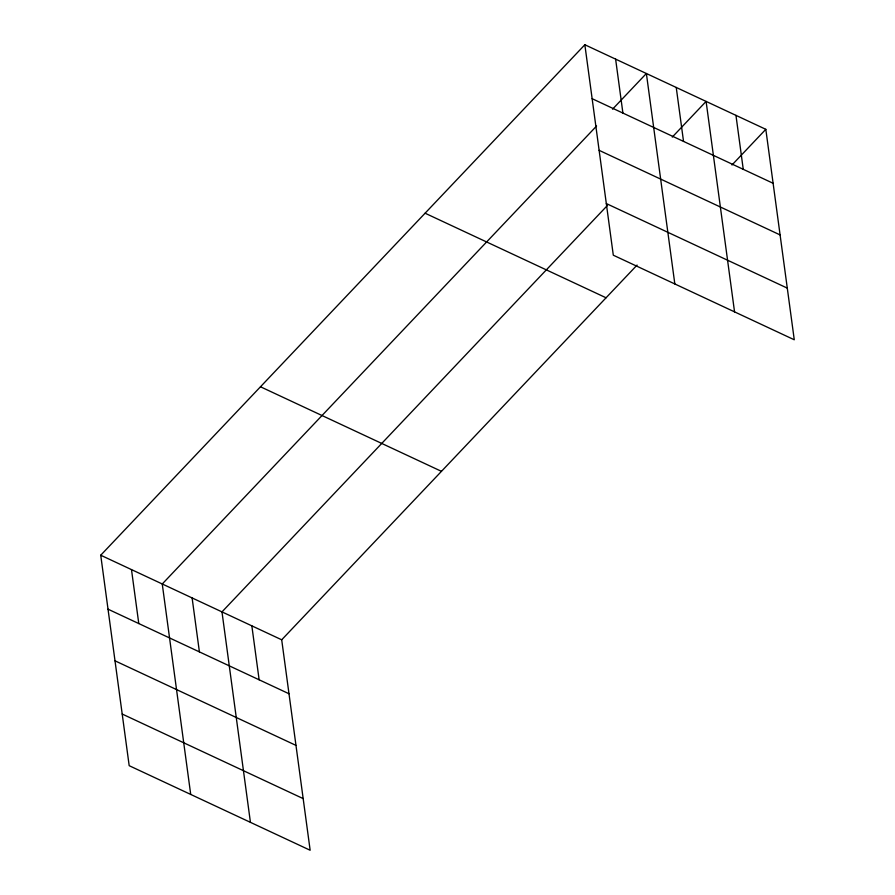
<?xml version="1.0" encoding="UTF-8"?>
<svg xmlns="http://www.w3.org/2000/svg" width="895" height="895" viewBox="0 0 895 895"><rect width="100%" height="100%" fill="white"/><g stroke="black" fill="none" stroke-linecap="round" stroke-linejoin="round"><path stroke-width="1.34" d="M637.072 265.077L281.701 639.802L310.151 850.25L129.182 765.684L100.732 555.224L584.849 44.75L765.818 129.316L794.268 339.776L613.299 255.198L584.849 44.75M596.573 126.027L162.252 583.987L190.713 794.436M612.549 109.179L646.38 73.502L674.83 283.95M607.425 205.458L221.982 611.889L250.432 822.337M672.268 137.092L706.099 101.415L734.549 311.863M731.987 164.993L765.818 129.316M592.143 98.696L773.112 183.274M599.124 150.338L780.093 234.915M606.318 203.557L787.287 288.123M425.091 213.211L606.06 297.778M260.49 386.774L441.459 471.341M100.732 555.224L281.701 639.802M108.015 609.182L288.995 693.748M115.007 660.823L295.976 745.39M122.201 714.031L303.17 798.608M735.958 115.365L743.253 169.312M676.24 87.464L683.534 141.41M615.615 59.126L622.909 113.072M251.842 625.851L259.136 679.797M192.112 597.938L199.406 651.884M131.487 569.612L138.781 623.558"/></g></svg>
